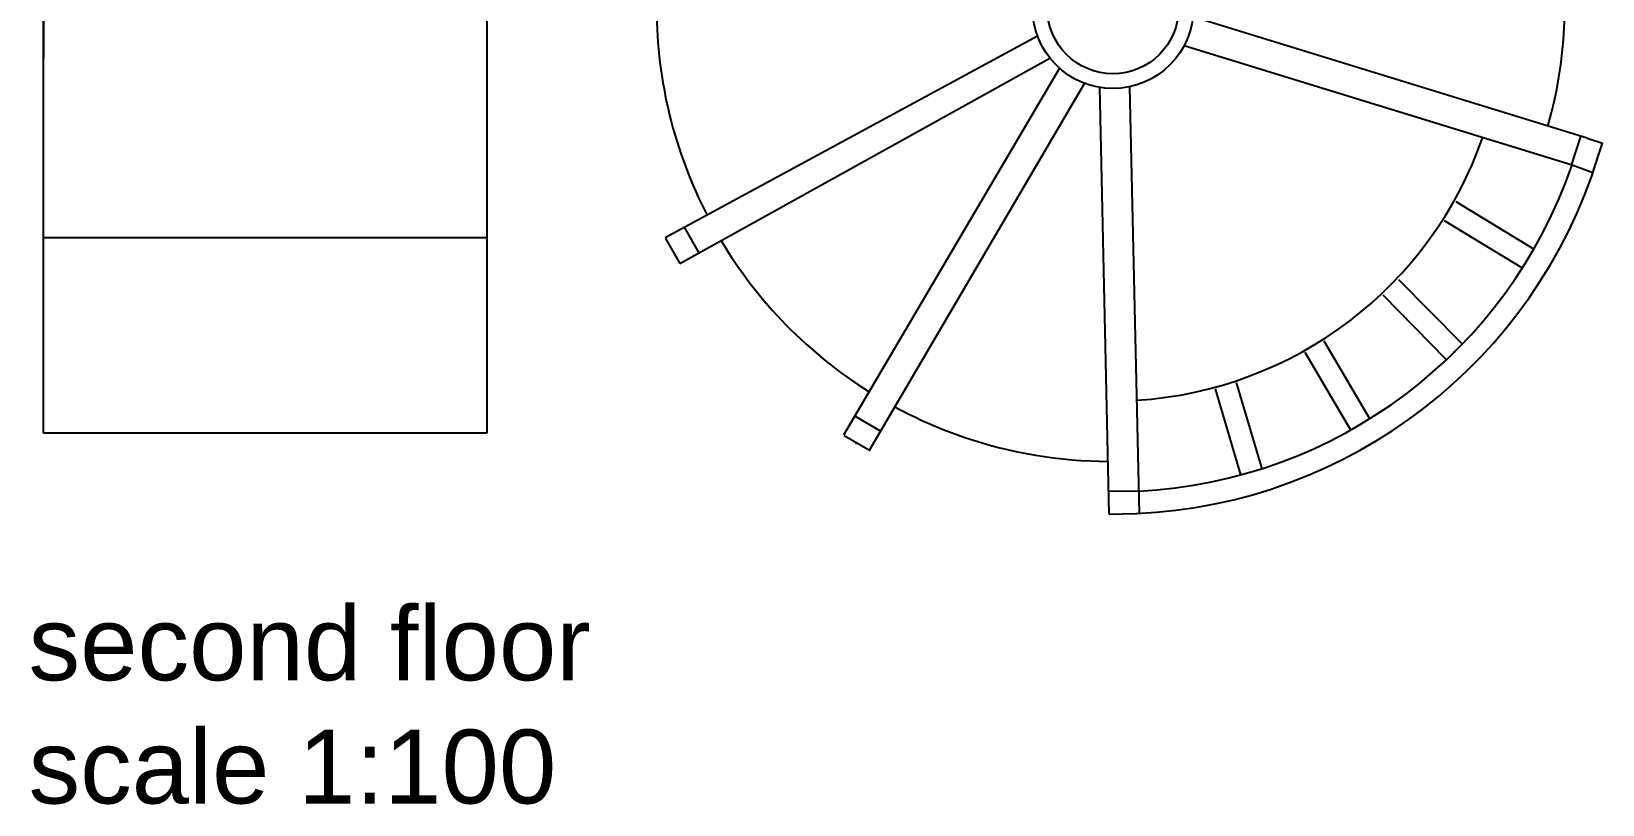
# Model space of a CAD drawing. Header units: metres. Extents: x -98 to 909, y -67 to 255.
# Drawn here: x 148.45 to 169.72, y 192.29 to 202.75 of the extents above; entities that cross this region are included whole.
import ezdxf

# ---------------------------------------------------------------- set-up
doc = ezdxf.new("R2010")
doc.units = ezdxf.units.M
doc.header["$MEASUREMENT"] = 0
doc.layers.add('bo', color=7, linetype='Continuous')
doc.styles.get("Standard").update_dxf_attribs({"font": 'arial.ttf'})

msp = doc.modelspace()

# ---------------------------------------------------------------- linework, layer by layer
at = {"layer": 'bo'}
for p, q in [((148.61569, 197.30997), (148.61569, 206.07824)), ((154.61621, 203.55915), (154.61621, 198.05997)), ((148.61569, 203.38513), (148.61569, 202.38513)), ((169.51273, 201.30235), (164.17669, 202.94117)), ((162.07294, 202.68161), (157.03101, 199.9514)), ((164.05814, 202.5557), (169.31025, 200.94177)), ((157.23287, 199.60357), (162.24066, 202.38507)), ((162.37017, 202.24832), (159.44765, 197.28352)), ((159.79659, 197.07971), (162.71074, 202.04297)), ((163.04413, 196.21674), (162.91637, 201.98798)), ((163.31862, 201.9969), (163.44708, 196.2247)), ((169.42195, 201.32327), (169.29544, 200.93579)), ((169.51273, 201.30235), (169.72223, 201.23462)), ((169.59196, 200.83877), (169.72223, 201.23462)), ((169.31025, 200.94177), (169.59196, 200.83877)), ((154.61621, 200.45956), (154.61621, 199.45956)), ((168.79266, 199.7997), (167.73866, 200.43949)), ((168.63699, 199.54325), (167.58299, 200.18304)), ((148.61569, 199.95956), (154.61621, 199.95956)), ((157.0353, 199.9461), (157.23287, 199.60357)), ((157.49898, 199.7426), (157.29571, 200.09592)), ((154.61621, 199.45956), (154.61621, 197.30997)), ((167.82473, 198.51494), (166.96367, 199.38666)), ((167.6113, 198.30412), (166.75024, 199.17584)), ((166.57308, 197.50457), (165.95325, 198.55458)), ((166.31473, 197.35207), (165.69491, 198.40208)), ((154.61621, 198.15997), (154.61621, 198.05997)), ((159.5855, 198.0042), (159.58595, 198.00488)), ((164.82535, 196.74441), (164.48098, 197.91004)), ((165.11306, 196.82941), (164.76869, 197.99504)), ((159.94848, 197.33841), (159.60968, 197.53784)), ((154.61621, 197.30997), (148.61569, 197.30997)), ((159.45728, 197.27894), (159.80575, 197.07433)), ((163.4433, 196.52672), (163.03575, 196.51957)), ((163.04413, 196.21674), (163.41436, 196.22316))]:
    msp.add_line(p, q, dxfattribs=at)
for radius in [1.08981, 0.88981]:
    msp.add_circle((163.09374, 203.06326), radius, dxfattribs=at)
for centre, radius, start, end in [((163.26677, 203.09409), 5.94359, 344.09329, 10.226059), ((163.06576, 203.07605), 6.1499, 180.250005, 207.262538), ((163.07753, 203.06326), 5.31861, 273.641105, 340.794098), ((163.1081, 203.07497), 6.85865, 272.506465, 342.792531), ((163.1123, 203.07225), 6.5539, 272.894895, 341.0301), ((163.06576, 203.07605), 6.1499, 210.944763, 237.843834), ((163.06576, 203.07605), 6.1499, 241.602256, 251.231952), ((163.05623, 203.07416), 6.14505, 251.310453, 269.766638)]:
    msp.add_arc(centre, radius, start, end, dxfattribs=at)
for p in [(168.71483, 199.67148), (167.71801, 198.40953), (166.4439, 197.42832), (159.61864, 197.17562)]:
    msp.add_point(p, dxfattribs=at)

# ---------------------------------------------------------------- texts
at = {"layer": 'bo', "insert": (148.41402, 194.96694), "char_height": 1, "attachment_point": 1}
msp.add_mtext_dynamic_manual_height_columns('second floor ^Jscale 1:100', width=41.6090494, gutter_width=1, heights=[0], dxfattribs=at)

doc.saveas('drawing.dxf')
